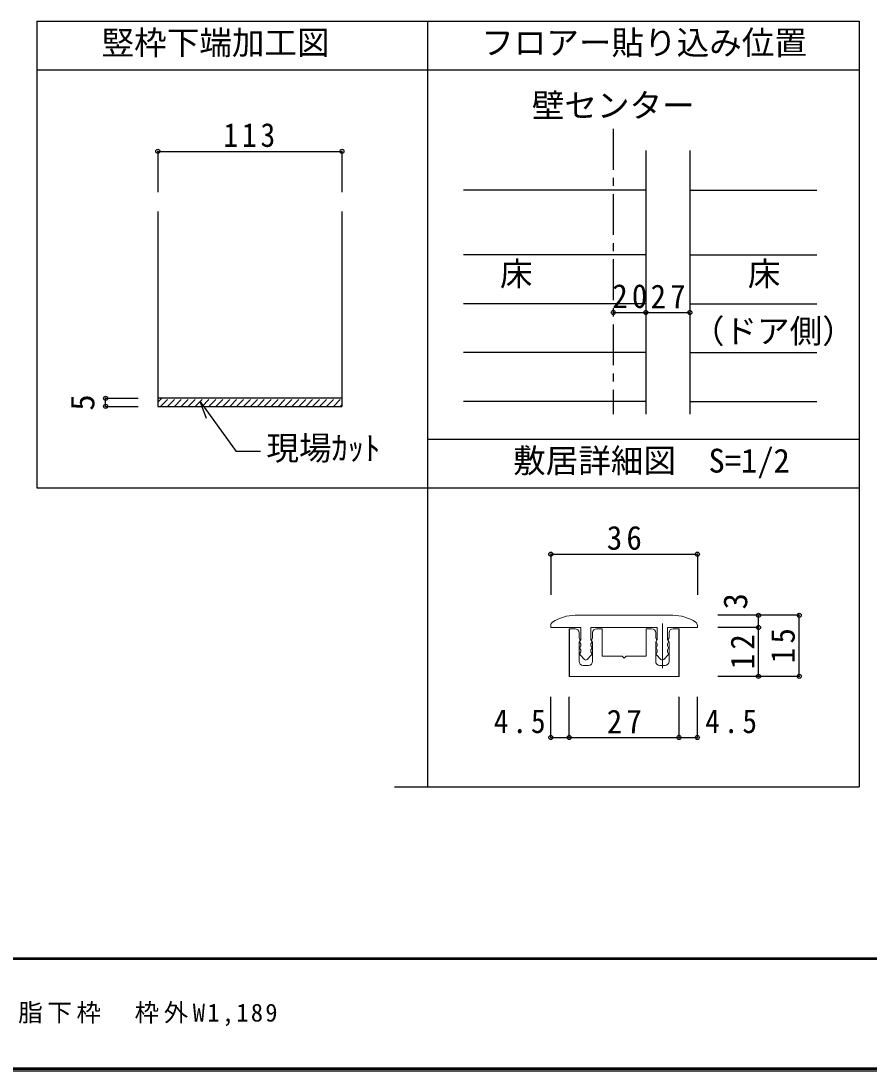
# Model space of a CAD drawing. Units: millimetres at full size, sheet at 1:5, with parts at other scales. Extents: x -973 to 977, y -718 to 696.
# Drawn here: x -525 to -4, y -701 to -56 of the extents above; entities that cross this region are included whole.
import ezdxf
from ezdxf.enums import TextEntityAlignment as Align

# ---------------------------------------------------------------- set-up
doc = ezdxf.new("R2010")
doc.units = ezdxf.units.MM
doc.header["$LTSCALE"] = 5
doc.header["$PDMODE"] = 32
doc.header["$PDSIZE"] = 2.5
doc.linetypes.add('CHAIN1', pattern=[8, 5, -1, 1, -1])
doc.linetypes.add('DASHED1', pattern=[1.8, 1.2, -0.6])
for name, color, linetype in [('0-1_通り芯', 4, 'CHAIN1'), ('0-4_枠', 3, 'Continuous'), ('0-A_文字', 3, 'Continuous'), ('0-B_寸法', 7, 'Continuous'), ('0-C_ハッチ', 4, 'Continuous'), ('0-D_', 4, 'Continuous'), ('1-B_寸法', 7, 'Continuous'), ('F-1_枠', 6, 'Continuous'), ('F-A_文字', 7, 'Continuous')]:
    doc.layers.add(name, color=color, linetype=linetype)
doc.layers.add('1-7_金物', color=7, linetype='Continuous', lineweight=18)
doc.styles.add('ＭＳ ゴシック', font='')
doc.styles.get('ＭＳ ゴシック').set_extended_font_data('MS Gothic')

msp = doc.modelspace()

# ---------------------------------------------------------------- linework, layer by layer
at = {"layer": '0-1_通り芯'}
msp.add_line((-161.292, -122.75), (-161.292, -297.827), dxfattribs=at)
at = {"layer": '0-4_枠'}
for p, q in [((-515.222, -56.5), (-515.222, -343.026)), ((-515.222, -56.5), (-295.67, -56.5)), ((-275.432, -56.5), (-275.432, -526.5)), ((-515.222, -86.5), (-295.67, -86.5)), ((-141.292, -135.95), (-141.292, -297.827)), ((-114.292, -135.95), (-114.292, -297.827)), ((-440.903, -173.432), (-440.903, -293.007)), ((-327.903, -173.432), (-327.903, -293.007)), ((-327.903, -288.007), (-440.903, -288.007)), ((-440.903, -293.007), (-327.903, -293.007)), ((-515.222, -343.026), (-275.432, -343.026))]:
    msp.add_line(p, q, dxfattribs=at)
at = {"layer": '0-A_文字'}
for p, q in [((-295.67, -56.5), (-10.257, -56.5)), ((-10.257, -56.5), (-10.257, -526.5)), ((-295.67, -86.5), (-10.257, -86.5)), ((-275.432, -313.026), (-10.257, -313.026)), ((-275.432, -343.026), (-10.257, -343.026)), ((-295.67, -526.5), (-10.257, -526.5))]:
    msp.add_line(p, q, dxfattribs=at)
at = {"layer": '0-A_文字', "color": 7}
for p, q in [((-415.029, -289.889), (-392.739, -320.725)), ((-415.029, -289.889), (-411.282, -300.196)), ((-377.819, -320.725), (-392.739, -320.725))]:
    msp.add_line(p, q, dxfattribs=at)
at = {"layer": '0-B_寸法', "color": 4}
for p, q in [((-440.903, -136.5), (-327.903, -136.5)), ((-440.903, -136.5), (-440.903, -161.5)), ((-327.903, -136.5), (-327.903, -161.5)), ((-161.292, -235.364), (-141.292, -235.364)), ((-141.292, -235.364), (-114.292, -235.364)), ((-472.96, -293.007), (-452.96, -293.007))]:
    msp.add_line(p, q, dxfattribs=at)
msp.add_lwpolyline([(-472.96, -293.007), (-472.96, -288.007), (-452.96, -288.007)], dxfattribs=at)
at = {"layer": '0-B_寸法'}
for p in [(-440.903, -136.5), (-327.903, -136.5), (-161.292, -235.364), (-141.292, -235.364), (-114.292, -235.364), (-472.96, -288.007), (-472.96, -293.007)]:
    msp.add_point(p, dxfattribs=at)
at = {"layer": '0-C_ハッチ', "linetype": 'DASHED1'}
for p, q in [((-440.903, -290.454), (-438.456, -288.007)), ((-439.213, -293.007), (-434.213, -288.007)), ((-434.971, -293.007), (-429.971, -288.007)), ((-430.728, -293.007), (-425.728, -288.007)), ((-426.485, -293.007), (-421.485, -288.007)), ((-422.243, -293.007), (-417.243, -288.007)), ((-418, -293.007), (-413, -288.007)), ((-413.757, -293.007), (-408.757, -288.007)), ((-409.515, -293.007), (-404.515, -288.007)), ((-405.272, -293.007), (-400.272, -288.007)), ((-401.029, -293.007), (-396.029, -288.007)), ((-396.787, -293.007), (-391.787, -288.007)), ((-392.544, -293.007), (-387.544, -288.007)), ((-388.302, -293.007), (-383.302, -288.007)), ((-384.059, -293.007), (-379.059, -288.007)), ((-379.816, -293.007), (-374.816, -288.007)), ((-375.574, -293.007), (-370.574, -288.007)), ((-371.331, -293.007), (-366.331, -288.007)), ((-367.088, -293.007), (-362.088, -288.007)), ((-362.846, -293.007), (-357.846, -288.007)), ((-358.603, -293.007), (-353.603, -288.007)), ((-354.36, -293.007), (-349.36, -288.007)), ((-350.118, -293.007), (-345.118, -288.007)), ((-345.875, -293.007), (-340.875, -288.007)), ((-341.632, -293.007), (-336.632, -288.007)), ((-337.39, -293.007), (-332.39, -288.007)), ((-333.147, -293.007), (-328.147, -288.007)), ((-328.905, -293.007), (-327.903, -292.005))]:
    msp.add_line(p, q, dxfattribs=at)
at = {"layer": '0-D_'}
for p, q in [((-141.292, -160.364), (-253.292, -160.364)), ((-114.292, -160.364), (-36.292, -160.364)), ((-141.292, -199.978), (-253.292, -199.978)), ((-114.292, -199.978), (-36.292, -199.978)), ((-141.292, -229.978), (-253.292, -229.978)), ((-114.292, -229.978), (-36.292, -229.978)), ((-141.292, -259.978), (-253.292, -259.978)), ((-114.292, -259.978), (-36.292, -259.978)), ((-141.292, -289.978), (-253.292, -289.978)), ((-114.292, -289.978), (-36.292, -289.978))]:
    msp.add_line(p, q, dxfattribs=at)
at = {"layer": '1-7_金物'}
for p, q in [((-184.648, -421.203), (-124.648, -421.203)), ((-199.648, -428.703), (-199.648, -427.495)), ((-199.648, -428.703), (-181.273, -428.703)), ((-188.398, -429.453), (-188.398, -458.703)), ((-184.773, -429.453), (-188.398, -429.453)), ((-188.148, -429.453), (-188.148, -458.703)), ((-181.273, -436.203), (-181.273, -428.703)), ((-175.023, -428.703), (-134.273, -428.703)), ((-175.023, -436.203), (-175.023, -428.703)), ((-171.523, -429.453), (-168.148, -429.453)), ((-168.148, -429.453), (-168.148, -446.203)), ((-141.148, -429.453), (-141.148, -446.203)), ((-137.773, -429.453), (-141.148, -429.453)), ((-134.273, -436.203), (-134.273, -428.703)), ((-128.023, -428.703), (-109.648, -428.703)), ((-128.023, -436.203), (-128.023, -428.703)), ((-121.148, -429.453), (-121.148, -458.703)), ((-109.648, -428.703), (-109.648, -427.495)), ((-182.273, -435.078), (-182.273, -431.953)), ((-182.273, -435.078), (-181.754, -435.942)), ((-182.273, -437.578), (-181.754, -436.714)), ((-182.273, -449.453), (-182.273, -437.578)), ((-181.273, -436.203), (-181.791, -437.067)), ((-181.273, -438.703), (-181.791, -437.839)), ((-175.023, -436.203), (-174.504, -437.067)), ((-174.023, -435.078), (-174.541, -435.942)), ((-174.023, -437.578), (-174.541, -436.714)), ((-174.023, -435.078), (-174.023, -431.953)), ((-174.023, -449.453), (-174.023, -437.578)), ((-135.273, -435.078), (-135.273, -431.953)), ((-135.273, -435.078), (-134.754, -435.942)), ((-135.273, -437.578), (-134.754, -436.714)), ((-135.273, -449.453), (-135.273, -437.578)), ((-134.273, -436.203), (-134.791, -437.067)), ((-128.023, -436.203), (-127.504, -437.067)), ((-128.023, -438.703), (-127.504, -437.839)), ((-127.023, -435.078), (-127.541, -435.942)), ((-127.023, -437.578), (-127.541, -436.714)), ((-127.023, -435.078), (-127.023, -431.953)), ((-127.023, -449.453), (-127.023, -437.578)), ((-181.273, -439.953), (-181.791, -440.817)), ((-181.273, -442.453), (-181.791, -441.589)), ((-181.273, -443.703), (-181.791, -444.567)), ((-181.273, -439.953), (-181.273, -438.703)), ((-181.273, -442.453), (-181.273, -443.703)), ((-175.023, -439.953), (-174.504, -440.817)), ((-175.023, -442.453), (-174.504, -441.589)), ((-175.023, -443.703), (-175.023, -442.453)), ((-175.023, -443.703), (-174.504, -444.567)), ((-134.273, -439.953), (-134.791, -440.817)), ((-134.273, -442.453), (-134.791, -441.589)), ((-134.273, -443.703), (-134.791, -444.567)), ((-134.273, -443.703), (-134.273, -442.453)), ((-128.023, -439.953), (-128.023, -438.703)), ((-128.023, -439.953), (-127.504, -440.817)), ((-128.023, -442.453), (-127.504, -441.589)), ((-128.023, -442.453), (-128.023, -443.703)), ((-128.023, -443.703), (-127.504, -444.567)), ((-179.064, -448.303), (-181.698, -445.463)), ((-177.231, -448.303), (-174.598, -445.463)), ((-155.898, -446.203), (-168.148, -446.203)), ((-154.648, -447.453), (-155.898, -446.203)), ((-154.648, -447.453), (-153.398, -446.203)), ((-141.148, -446.203), (-153.398, -446.203)), ((-132.064, -448.303), (-134.698, -445.463)), ((-130.231, -448.303), (-127.598, -445.463)), ((-176.523, -451.953), (-179.773, -451.953)), ((-132.773, -451.953), (-129.523, -451.953))]:
    msp.add_line(p, q, dxfattribs=at)
at = {"layer": '1-7_金物', "color": 4}
msp.add_line((-131.148, -426.203), (-131.148, -453.556), dxfattribs=at)
at = {"layer": '1-7_金物'}
for points in [[(-124.523, -429.453), (-120.898, -429.453), (-120.898, -458.703), (-188.398, -458.703)], [(-175.023, -439.953), (-175.023, -438.703), (-174.504, -437.839)], [(-134.273, -439.953), (-134.273, -438.703), (-134.791, -437.839)]]:
    msp.add_lwpolyline(points, dxfattribs=at)
for centre, radius, start, end in [((-184.648, -446.203), 25, 90, 123.74899), ((-124.648, -446.203), 25, 56.25101, 90), ((-197.148, -427.495), 2.5, 123.74899, 180), ((-184.773, -431.953), 2.5, 0, 90), ((-171.523, -431.953), 2.5, 90, 180), ((-137.773, -431.953), 2.5, 0, 90), ((-124.523, -431.953), 2.5, 90, 180), ((-112.148, -427.495), 2.5, 0, 56.25101), ((-181.148, -437.453), 0.75, 149.05365, 210.94635), ((-182.398, -436.328), 0.75, 329.05368, 30.94635), ((-173.898, -436.328), 0.75, 149.05365, 210.94632), ((-175.148, -437.453), 0.75, 329.05365, 30.94632), ((-134.148, -437.453), 0.75, 149.05366, 210.94634), ((-135.398, -436.328), 0.75, 329.05368, 30.94635), ((-126.898, -436.328), 0.75, 149.05365, 210.94632), ((-128.148, -437.453), 0.75, 329.05365, 30.94635), ((-181.148, -441.203), 0.75, 149.05365, 210.94635), ((-181.148, -444.953), 0.75, 149.05362, 222.83826), ((-175.148, -444.953), 0.75, 317.16174, 30.94632), ((-175.148, -441.203), 0.75, 329.05365, 30.94632), ((-134.148, -441.203), 0.75, 149.05366, 210.94634), ((-134.148, -444.953), 0.75, 149.0537, 222.83827), ((-128.148, -444.953), 0.75, 317.16174, 30.94638), ((-128.148, -441.203), 0.75, 329.05365, 30.94635), ((-179.773, -449.453), 2.5, 180, 270), ((-178.148, -447.453), 1.25, 222.83826, 317.16174), ((-176.523, -449.453), 2.5, 270, 0), ((-132.773, -449.453), 2.5, 180, 270), ((-131.148, -447.453), 1.25, 222.83827, 317.16174), ((-129.523, -449.453), 2.5, 270, 0)]:
    msp.add_arc(centre, radius, start, end, dxfattribs=at)
at = {"layer": '1-B_寸法', "color": 4}
for p, q in [((-199.648, -383.703), (-109.648, -383.703)), ((-199.648, -383.703), (-199.648, -408.703)), ((-109.648, -383.703), (-109.648, -408.703)), ((-47.148, -421.203), (-97.148, -421.203)), ((-72.148, -428.703), (-72.148, -421.203)), ((-47.148, -458.703), (-47.148, -421.203)), ((-72.148, -428.703), (-97.148, -428.703)), ((-72.148, -458.703), (-72.148, -428.703)), ((-47.148, -458.703), (-97.148, -458.703)), ((-199.648, -496.203), (-199.648, -471.203)), ((-188.398, -496.203), (-188.398, -471.203)), ((-120.898, -496.203), (-120.898, -471.203)), ((-109.648, -496.203), (-109.648, -471.203)), ((-199.648, -496.203), (-188.398, -496.203)), ((-188.398, -496.203), (-120.898, -496.203)), ((-120.898, -496.203), (-109.648, -496.203))]:
    msp.add_line(p, q, dxfattribs=at)
at = {"layer": '1-B_寸法'}
for p in [(-199.648, -383.703), (-109.648, -383.703), (-72.148, -421.203), (-47.148, -421.203), (-72.148, -428.703), (-72.148, -458.703), (-47.148, -458.703), (-199.648, -496.203), (-188.398, -496.203), (-120.898, -496.203), (-109.648, -496.203)]:
    msp.add_point(p, dxfattribs=at)
at = {"layer": 'F-1_枠'}
for p, q in [((976.653, -631.667), (-973.347, -631.667)), ((976.653, -632.5), (-973.347, -632.5)), ((976.653, -699.167), (-973.347, -699.167)), ((976.653, -700), (-973.347, -700)), ((976.653, -700.833), (-973.347, -700.833))]:
    msp.add_line(p, q, dxfattribs=at)

# ---------------------------------------------------------------- texts
at = {"layer": '0-4_枠', "color": 7, "style": 'ＭＳ ゴシック'}
msp.add_text('竪枠下端加工図', height=14.66, dxfattribs=at).set_placement((-475.446, -81.5), align=Align.BOTTOM_LEFT)
at = {"layer": '0-A_文字', "color": 7, "style": 'ＭＳ ゴシック'}
for s, p in [('フロアー貼り込み位置', (-242.376, -81.5)), ('壁センター', (-211.292, -120.032)), ('床', (-230.887, -223.414)), ('床', (-78.697, -223.414)), ('（ドア側）', (-113.027, -258.501)), ('現場ｶｯﾄ', (-374.261, -330.298)), ('敷居詳細図\u3000S=1/2', (-222.788, -338.026))]:
    msp.add_text(s, height=14.66, dxfattribs=at).set_placement(p, align=Align.BOTTOM_LEFT)
at = {"layer": '0-B_寸法', "style": 'ＭＳ ゴシック'}
msp.add_text('5', height=14.66, rotation=90, dxfattribs=at).set_placement((-475.46, -295.6), align=Align.BOTTOM_LEFT)
at = {"layer": '0-B_寸法', "char_height": 14.66, "attachment_point": 7, "style": 'ＭＳ ゴシック'}
for s, insert in [('\\T1.27;\\W0.9;113', (-400.653, -134)), ('\\T1.27;\\W0.95;20', (-161.917, -232.864)), ('\\T1.27;\\W0.95;27', (-138.417, -232.864))]:
    msp.add_mtext(s, dxfattribs=dict(at, insert=insert))
at = {"layer": '1-B_寸法', "style": 'ＭＳ ゴシック'}
msp.add_text('3', height=14.66, rotation=90, dxfattribs=at).set_placement((-74.648, -417.57), align=Align.BOTTOM_LEFT)
at = {"layer": '1-B_寸法', "char_height": 14.66, "attachment_point": 7, "style": 'ＭＳ ゴシック'}
for s, insert in [('\\T1.27;\\W0.95;36', (-165.273, -381.203)), ('\\T1.27;\\W0.9;4.5', (-234.63, -493.703)), ('\\T1.27;\\W0.95;27', (-165.273, -493.703)), ('\\T1.27;\\W0.9;4.5', (-104.826, -493.703))]:
    msp.add_mtext(s, dxfattribs=dict(at, insert=insert))
at = {"layer": '1-B_寸法', "char_height": 14.66, "attachment_point": 7, "rotation": 90, "style": 'ＭＳ ゴシック'}
for s, insert in [('\\T1.27;\\W0.95;15', (-49.648, -450.578)), ('\\T1.27;\\W0.95;12', (-74.648, -454.328))]:
    msp.add_mtext(s, dxfattribs=dict(at, insert=insert))
at = {"layer": 'F-A_文字', "insert": (-847.938, -673.333), "char_height": 11, "attachment_point": 7, "style": 'ＭＳ ゴシック'}
msp.add_mtext('\\T1.19;ドレタス\u3000親子ドア\u3000調整枠\u3000気密\u3000樹脂下枠\u3000枠外W1,189', dxfattribs=at)

doc.saveas('drawing.dxf')
